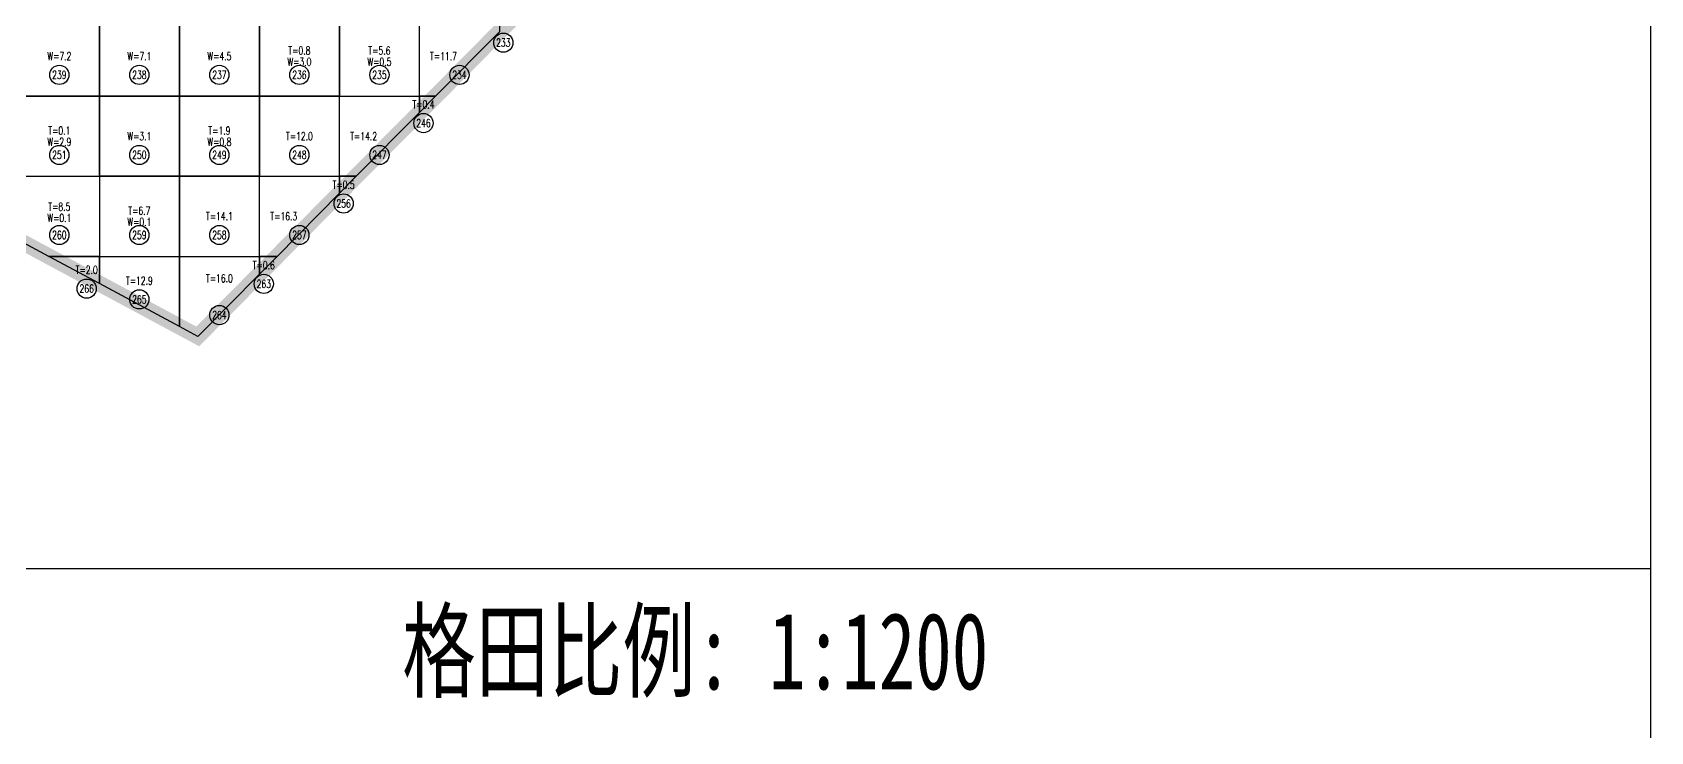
# Model space of a CAD drawing. Extents: x 4283 to 40403, y 1134 to 1764.
# Drawn here: x 27089.2 to 27173.5, y 1563.9 to 1600.3 of the extents above; entities that cross this region are included whole.
import ezdxf
from ezdxf.enums import TextEntityAlignment as Align

# ---------------------------------------------------------------- set-up
doc = ezdxf.new("R2010")
doc.units = 0
for name, color, linetype in [('tdz_1-1方格网', 2, 'Continuous'), ('tdz_1-1方格网计算', 7, 'Continuous'), ('tdz_土方计算图', 7, 'Continuous'), ('tdz_格田', 6, 'Continuous')]:
    doc.layers.add(name, color=color, linetype=linetype)
doc.styles.add('GLand', font='')
doc.styles.add('GLandNum', font='txt_____.ttf', dxfattribs={"width": 0.7, "height": 0.5})
doc.styles.get('GLand').set_extended_font_data('FangSong_GB2312')

msp = doc.modelspace()

# ---------------------------------------------------------------- linework, layer by layer
at = {"layer": 'tdz_1-1方格网', "linetype": 'Continuous'}
for points in [[(27088.52, 1601.11, 2858.053), (27088.52, 1596.943, 2858.041), (27092.687, 1596.943, 2857.829), (27092.687, 1601.11, 2857.846)], [(27092.687, 1601.11, 2857.846), (27092.687, 1596.943, 2857.829), (27096.853, 1596.943, 2857.618), (27096.853, 1601.11, 2857.644)], [(27096.853, 1601.11, 2857.644), (27096.853, 1596.943, 2857.618), (27101.02, 1596.943, 2857.188), (27101.02, 1601.11, 2857.445)], [(27101.02, 1601.11, 2857.445), (27101.02, 1596.943, 2857.188), (27105.187, 1596.943, 2856.681), (27105.187, 1601.11, 2857.253)], [(27105.187, 1601.11, 2857.253), (27105.187, 1596.943, 2856.681), (27109.353, 1596.943, 2856.126), (27109.353, 1601.11, 2856.639)], [(27110.193, 1596.943, 2856.053), (27109.353, 1596.943, 2856.126), (27109.353, 1601.11, 2856.639), (27113.52, 1601.11, 2855.959), (27113.52, 1600.301, 2855.892)], [(27088.52, 1596.943, 2858.041), (27088.52, 1592.777, 2857.799), (27092.687, 1592.777, 2857.793), (27092.687, 1596.943, 2857.829)], [(27092.687, 1596.943, 2857.829), (27092.687, 1592.777, 2857.793), (27096.853, 1592.777, 2857.47), (27096.853, 1596.943, 2857.618)], [(27096.853, 1596.943, 2857.618), (27096.853, 1592.777, 2857.47), (27101.02, 1592.777, 2856.752), (27101.02, 1596.943, 2857.188)], [(27101.02, 1596.943, 2857.188), (27101.02, 1592.777, 2856.752), (27105.187, 1592.777, 2856.33), (27105.187, 1596.943, 2856.681)], [(27106.065, 1592.777, 2856.254), (27105.187, 1592.777, 2856.33), (27105.187, 1596.943, 2856.681), (27109.353, 1596.943, 2856.126), (27109.353, 1596.096, 2856.094)], [(27109.353, 1596.943, 2856.126), (27110.193, 1596.943, 2856.053), (27109.353, 1596.096, 2856.094)], [(27088.52, 1589.433, 2857.459), (27088.52, 1592.777, 2857.799), (27092.687, 1592.777, 2857.793), (27092.687, 1588.61, 2857.102), (27090.051, 1588.61, 2857.327)], [(27092.687, 1592.777, 2857.793), (27092.687, 1588.61, 2857.102), (27096.853, 1588.61, 2856.956), (27096.853, 1592.777, 2857.47)], [(27096.853, 1592.777, 2857.47), (27096.853, 1588.61, 2856.956), (27101.02, 1588.61, 2856.534), (27101.02, 1592.777, 2856.752)], [(27101.937, 1588.61, 2856.454), (27101.02, 1588.61, 2856.534), (27101.02, 1592.777, 2856.752), (27105.187, 1592.777, 2856.33), (27105.187, 1591.89, 2856.297)], [(27105.187, 1592.777, 2856.33), (27106.065, 1592.777, 2856.254), (27105.187, 1591.89, 2856.297)], [(27090.051, 1588.61, 2857.327), (27092.687, 1588.61, 2857.102), (27092.687, 1587.194, 2857.098)], [(27092.687, 1587.194, 2857.098), (27092.687, 1588.61, 2857.102), (27096.853, 1588.61, 2856.956), (27096.853, 1584.956, 2856.738)], [(27096.853, 1584.956, 2856.738), (27096.853, 1588.61, 2856.956), (27101.02, 1588.61, 2856.534), (27101.02, 1587.685, 2856.499), (27097.809, 1584.443, 2856.655)], [(27101.02, 1588.61, 2856.534), (27101.937, 1588.61, 2856.454), (27101.02, 1587.685, 2856.499)]]:
    msp.add_polyline3d(points, close=True, dxfattribs=at)
at = {"layer": 'tdz_1-1方格网计算', "color": 7}
for centre in [(27113.72, 1599.733), (27090.603, 1598.054), (27094.77, 1598.054), (27098.937, 1598.054), (27103.103, 1598.054), (27107.27, 1598.054), (27111.437, 1598.054), (27109.563, 1595.547), (27090.603, 1593.888), (27094.77, 1593.888), (27098.937, 1593.888), (27103.103, 1593.888), (27107.27, 1593.888), (27105.406, 1591.361), (27090.603, 1589.721), (27094.77, 1589.721), (27098.937, 1589.721), (27103.103, 1589.721), (27101.249, 1587.175), (27092.028, 1586.93), (27094.77, 1586.37), (27098.937, 1585.554)]:
    msp.add_circle(centre, 0.5, dxfattribs=at)
at = {"layer": 'tdz_土方计算图', "linetype": 'Continuous'}
for points in [[(27173.46, 1672.357), (27173.46, 1512.357)], [(27043.46, 1572.357), (27173.46, 1572.357)]]:
    msp.add_lwpolyline(points, dxfattribs=at)
at = {"layer": 'tdz_格田', "linetype": 'Continuous', "const_width": 0.833}
msp.add_lwpolyline([(27097.809, 1584.443), (27046.853, 1611.813), (27140.445, 1660.271), (27170.067, 1657.375), (27097.809, 1584.443)], close=True, dxfattribs=at)

# ---------------------------------------------------------------- texts
at = {"layer": 'tdz_1-1方格网计算', "color": 2, "style": 'GLandNum', "width": 0.7}
for s, p in [('T=0.8', (27103.103, 1599.318)), ('T=5.6', (27107.27, 1599.318)), ('T=11.7', (27110.605, 1599.027)), ('T=0.4', (27109.563, 1596.519)), ('T=0.1', (27090.603, 1595.152)), ('T=1.9', (27098.937, 1595.152)), ('T=12.0', (27103.103, 1594.86)), ('T=14.2', (27106.448, 1594.86)), ('T=0.5', (27105.406, 1592.333)), ('T=8.5', (27090.603, 1591.191)), ('T=6.7', (27094.77, 1590.985)), ('T=14.1', (27098.937, 1590.693)), ('T=16.3', (27102.291, 1590.693)), ('T=0.6', (27101.249, 1588.147)), ('T=2.0', (27092.028, 1587.902)), ('T=12.9', (27094.77, 1587.343)), ('T=16.0', (27098.937, 1587.465))]:
    msp.add_text(s, height=0.4167, dxfattribs=at).set_placement(p, align=Align.MIDDLE_CENTER)
at = {"layer": 'tdz_1-1方格网计算', "color": 7, "style": 'GLandNum', "width": 0.7}
for s, p in [('233', (27113.72, 1599.733)), ('239', (27090.603, 1598.054)), ('238', (27094.77, 1598.054)), ('237', (27098.937, 1598.054)), ('236', (27103.103, 1598.054)), ('235', (27107.27, 1598.054)), ('234', (27111.437, 1598.054)), ('246', (27109.563, 1595.547)), ('251', (27090.603, 1593.888)), ('250', (27094.77, 1593.888)), ('249', (27098.937, 1593.888)), ('248', (27103.103, 1593.888)), ('247', (27107.27, 1593.888)), ('256', (27105.406, 1591.361)), ('260', (27090.603, 1589.721)), ('259', (27094.77, 1589.721)), ('258', (27098.937, 1589.721)), ('257', (27103.103, 1589.721)), ('266', (27092.028, 1586.93)), ('263', (27101.249, 1587.175)), ('265', (27094.77, 1586.37)), ('264', (27098.937, 1585.554))]:
    msp.add_text(s, height=0.4167, dxfattribs=at).set_placement(p, align=Align.MIDDLE_CENTER)
at = {"layer": 'tdz_1-1方格网计算', "color": 173, "style": 'GLandNum', "width": 0.7}
for s, p in [('W=7.2', (27090.603, 1599.027)), ('W=7.1', (27094.77, 1599.027)), ('W=4.5', (27098.937, 1599.027)), ('W=3.0', (27103.103, 1598.735)), ('W=0.5', (27107.27, 1598.735)), ('W=3.1', (27094.77, 1594.86)), ('W=2.9', (27090.603, 1594.568)), ('W=0.8', (27098.937, 1594.568)), ('W=0.1', (27090.603, 1590.607)), ('W=0.1', (27094.77, 1590.402))]:
    msp.add_text(s, height=0.4167, dxfattribs=at).set_placement(p, align=Align.MIDDLE_CENTER)
at = {"layer": 'tdz_土方计算图', "style": 'GLand', "width": 0.7}
msp.add_text('格田比例: 1:1200', height=4, dxfattribs=at).set_placement((27108.46, 1568.071), align=Align.MIDDLE_LEFT)

doc.saveas('drawing.dxf')
